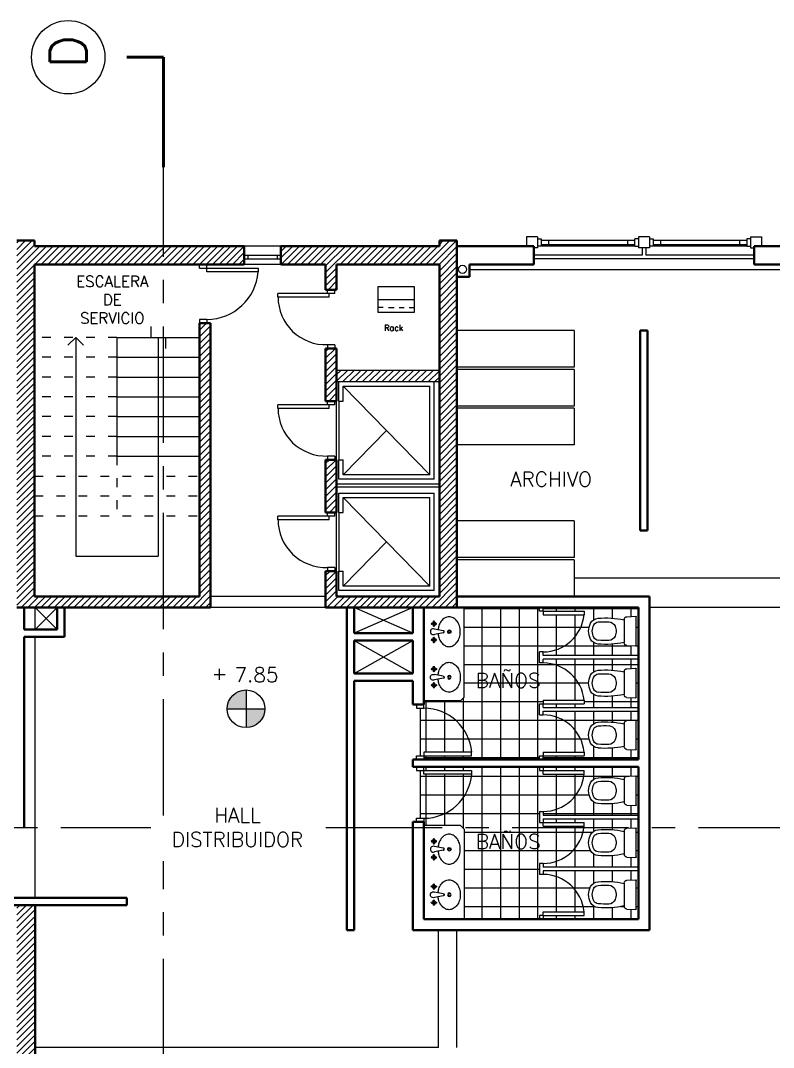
# Model space of a CAD drawing. Extents: x 952 to 1351, y -109 to 188.
# Drawn here: x 1162.98 to 1173.25, y 118.15 to 132.15 of the extents above; entities that cross this region are included whole.
import ezdxf

# ---------------------------------------------------------------- set-up
doc = ezdxf.new("R2010")
doc.units = 0
doc.header["$LTSCALE"] = 0.5
doc.linetypes.add('ACAD_ISO03W100', pattern=[30, 12, -18])
doc.linetypes.add('CENTER', pattern=[50.8, 31.75, -6.35, 6.35, -6.35])
doc.layers.add('Cableado', color=100, linetype='CONTINUOUS')
for name, color, linetype, lineweight in [('Carpintería', 55, 'CONTINUOUS', 20), ('Detalles .05', 243, 'CONTINUOUS', 5), ('Detalles 01', 8, 'CONTINUOUS', 9), ('Equipamiento fijo', 31, 'CONTINUOUS', 13), ('Equipamiento movil', 33, 'CONTINUOUS', 9), ('Muros corte', 7, 'CONTINUOUS', 40), ('Muros vista', 253, 'CONTINUOUS', 25), ('Pisos', 252, 'CONTINUOUS', 18), ('Proyección', 4, 'ACAD_ISO03W100', 18), ('Punta 01', 6, 'CONTINUOUS', 9), ('Punta 015', 64, 'CONTINUOUS', 13), ('Punta 02', 11, 'CONTINUOUS', 20), ('Punta 05', 52, 'CONTINUOUS', 50), ('Tratamiento pisos', 251, 'CONTINUOUS', 9), ('Vidrios', 147, 'CONTINUOUS', 13)]:
    doc.layers.add(name, color=color, linetype=linetype, lineweight=lineweight)
doc.styles.add('Texto 1.5 mm', font='simplex.shx', dxfattribs={"height": 0.15})
doc.styles.add('Texto 2 mm', font='simplex.shx', dxfattribs={"height": 0.2})
doc.styles.add('Texto 5 mm', font='simplex.shx', dxfattribs={"height": 0.5})
pattern_1 = [(0, (58.7865, 0.94109), (0, 0.254), []), (90, (58.7865, 0.94109), (-0.254, 2e-17), [])]
pattern_2 = [(45, (127.78651, 0.94109), (-0.0449012806, 0.0449012806), [])]
pattern_3 = [(45, (-2.01349, 0.94109), (-0.0449012806, 0.0449012806), [])]

# ---------------------------------------------------------------- blocks, each defined once
blk = doc.blocks.new('Lavamanos')
at = {"layer": 'Equipamiento movil'}
for p, q in [((-0.114, -0.154), (-0.118, -0.133)), ((-0.105, -0.154), (-0.101, -0.133)), ((-0.015, -0.037), (-0.038, -0.156)), ((0.013, -0.037), (0.036, -0.156)), ((0.106, -0.154), (0.102, -0.133)), ((0.115, -0.154), (0.119, -0.133)), ((-0.118, -0.158), (-0.138, -0.154)), ((-0.118, -0.167), (-0.138, -0.171)), ((-0.114, -0.171), (-0.118, -0.192)), ((-0.105, -0.171), (-0.101, -0.192)), ((-0.101, -0.158), (-0.08, -0.154)), ((-0.101, -0.167), (-0.08, -0.171)), ((0.102, -0.158), (0.081, -0.154)), ((0.102, -0.167), (0.081, -0.171)), ((0.106, -0.171), (0.102, -0.192)), ((0.115, -0.171), (0.119, -0.192)), ((0.119, -0.158), (0.14, -0.154)), ((0.119, -0.167), (0.14, -0.171))]:
    blk.add_line(p, q, dxfattribs=at)
for centre, radius in [((-0.001, 0.048), 0.0249), ((-0.001, 0.048), 0.014), ((-0.109, -0.162), 0.00541), ((0.11, -0.162), 0.00541)]:
    blk.add_circle(centre, radius, dxfattribs=at)
for centre, radius, start, end in [((-0.047, 0.021), 0.164, 126.7285, 150.9639), ((-0.019, -0.016), 0.211, 107.1746, 126.7285), ((-0.001, -0.075), 0.272, 90, 107.1746), ((-0.001, -0.075), 0.272, 72.8254, 90), ((0.017, -0.016), 0.211, 53.2715, 72.8254), ((0.045, 0.021), 0.164, 29.0361, 53.2715), ((-0.09, 0.045), 0.115, 150.9639, 180), ((-0.09, 0.045), 0.115, 180, 209.0361), ((0.088, 0.045), 0.115, 0, 29.0361), ((0.088, 0.045), 0.115, 330.9639, 360), ((-0.047, 0.069), 0.164, 209.0361, 233.2715), ((-0.019, 0.106), 0.211, 233.2715, 252.8254), ((-0.109, -0.136), 0.00882, 15.2781, 164.7219), ((-0.001, 0.165), 0.272, 252.8254, 264.2829), ((-0.001, -0.035), 0.014, 352.3829, 187.2442), ((-0.001, 0.165), 0.272, 275.7171, 287.1746), ((0.017, 0.106), 0.211, 287.1746, 306.7285), ((0.111, -0.136), 0.00882, 15.2781, 164.7219), ((0.045, 0.069), 0.164, 306.7285, 330.9639), ((-0.136, -0.163), 0.00882, 105.2781, 254.7219), ((-0.109, -0.162), 0.0226, 108.6122, 162.265), ((-0.109, -0.162), 0.0226, 198.6122, 252.265), ((-0.109, -0.162), 0.00976, 119.0054, 153.1041), ((-0.109, -0.162), 0.00976, 209.0054, 243.1041), ((-0.109, -0.189), 0.00882, 195.2781, 344.7219), ((-0.117, -0.163), 0.00254, 349.6493, 12.8593), ((-0.109, -0.155), 0.00254, 259.6493, 282.8593), ((-0.109, -0.17), 0.00254, 79.6493, 102.8593), ((-0.109, -0.162), 0.00976, 29.0054, 63.1041), ((-0.109, -0.162), 0.00976, 299.0054, 333.1041), ((-0.101, -0.162), 0.00254, 169.6493, 192.8593), ((-0.109, -0.162), 0.0226, 18.6122, 72.265), ((-0.109, -0.162), 0.0226, 288.6122, 342.265), ((-0.083, -0.162), 0.00882, 285.2781, 74.7219), ((-0.001, -0.171), 0.0398, 158.1761, 21.8239), ((0.084, -0.162), 0.00882, 105.2781, 254.7219), ((0.11, -0.162), 0.0226, 107.735, 161.3878), ((0.11, -0.162), 0.0226, 197.735, 251.3878), ((0.11, -0.162), 0.00976, 116.8959, 150.9946), ((0.11, -0.162), 0.00976, 206.8959, 240.9946), ((0.11, -0.189), 0.00882, 195.2781, 344.7219), ((0.103, -0.162), 0.00254, 347.1407, 10.3507), ((0.111, -0.155), 0.00254, 257.1407, 280.3507), ((0.11, -0.17), 0.00254, 77.1407, 100.3507), ((0.11, -0.162), 0.00976, 26.8959, 60.9946), ((0.11, -0.162), 0.00976, 296.8959, 330.9946), ((0.118, -0.163), 0.00254, 167.1407, 190.3507), ((0.11, -0.162), 0.0226, 287.735, 341.3878), ((0.11, -0.162), 0.0226, 17.735, 71.3878), ((0.137, -0.163), 0.00882, 285.2781, 74.7219)]:
    blk.add_arc(centre, radius, start, end, dxfattribs=at)
blk = doc.blocks.new('inodoro')
at = {"layer": 'Equipamiento fijo'}
for p, q in [((-0.157, 0.165), (0.157, 0.165)), ((-0.197, 0.127), (-0.202, 0.008)), ((0.194, 0), (-0.194, 0)), ((0.197, 0.127), (0.202, 0.008))]:
    blk.add_line(p, q, dxfattribs=at)
for centre, radius, start, end in [((-0.051, 0.512), 0.125, 117.5857, 175.5072), ((-0.051, 0.512), 0.075, 117.5857, 175.5072), ((0, 0.415), 0.235, 90, 117.5857), ((0, 0.415), 0.185, 90, 117.5857), ((0, 0.415), 0.235, 62.4143, 90), ((0, 0.415), 0.185, 62.4143, 90), ((0.051, 0.512), 0.075, 4.4928, 62.4143), ((0.051, 0.512), 0.125, 4.4928, 62.4143), ((1.09, 0.422), 1.27, 175.4777, 191.6858), ((1.095, 0.422), 1.224, 175.5072, 182.1425), ((-1.095, 0.422), 1.224, 357.8575, 4.4928), ((-1.024, 0.418), 1.205, 347.8749, 4.9616), ((-0.028, 0.381), 0.101, 182.7072, 247.2321), ((-0.014, 0.396), 0.12, 243.7978, 262.0389), ((0.014, 0.396), 0.12, 277.9611, 296.2022), ((0.028, 0.381), 0.101, 292.7679, 357.2928), ((-0.157, 0.125), 0.04, 90, 177.3974), ((0, 0.483), 0.208, 261.594, 278.406), ((0.157, 0.125), 0.04, 2.6026, 90), ((-0.194, 0.008), 0.00803, 177.6578, 269.7397), ((0.195, 0.007), 0.00742, 265.6488, 0.2402), ((0.194, 0.008), 0.008, 355.889, 2.6026)]:
    blk.add_arc(centre, radius, start, end, dxfattribs=at)

msp = doc.modelspace()

# ---------------------------------------------------------------- hatches: boundary and pattern name
at = {"layer": 'Detalles 01'}
h = msp.add_hatch(dxfattribs=at)
h.set_pattern_fill('ANSI31,_O', color=256, scale=0.02)
h.set_pattern_definition(pattern_3)
h.paths.add_polyline_path([(1166.032, 129.071), (1164.932, 129.071), (1164.932, 128.821), (1166.032, 128.821)])
h.paths.add_polyline_path([(1164.932, 129.071), (1163.172, 129.071), (1163.172, 129.146), (1162.932, 129.146), (1162.932, 124.146), (1164.932, 124.146), (1164.932, 124.296), (1163.172, 124.296), (1163.172, 128.821), (1164.932, 128.821)])
h.paths.add_polyline_path([(1165.572, 128.021), (1165.422, 128.021), (1165.422, 124.296), (1164.932, 124.296), (1164.932, 124.146), (1165.572, 124.146)])
h = msp.add_hatch(dxfattribs=at)
h.set_pattern_fill('ANSI31', color=256, scale=0.02, style=0)
h.set_pattern_definition(pattern_2)
h.paths.add_polyline_path([(1168.932, 129.146), (1168.692, 129.146), (1168.692, 129.071), (1166.532, 129.071), (1166.532, 128.821), (1167.142, 128.821), (1167.142, 128.477), (1167.292, 128.477), (1167.292, 128.821), (1168.692, 128.821), (1168.692, 124.296), (1167.292, 124.296), (1167.292, 124.64), (1167.142, 124.64), (1167.142, 124.146), (1168.932, 124.146)])
h.paths.add_polyline_path([(1167.292, 127.677), (1167.142, 127.677), (1167.142, 126.959), (1167.292, 126.959)], flags=17)
h = msp.add_hatch(dxfattribs=at)
h.set_pattern_fill('ANSI31', color=256, scale=0.02, style=0)
h.set_pattern_definition([(45, (121.10172, 2.95216), (-0.0449012806, 0.0449012806), [])])
h.paths.add_polyline_path([(1167.292, 127.382), (1167.292, 127.223), (1168.692, 127.223), (1168.692, 127.382)])
h = msp.add_hatch(dxfattribs=at)
h.set_pattern_fill('ANSI31', color=256, scale=0.02, style=0)
h.set_pattern_definition(pattern_2)
h.paths.add_polyline_path([(1167.292, 126.159), (1167.142, 126.159), (1167.142, 125.44), (1167.292, 125.44)])
h = msp.add_hatch(dxfattribs=at)
h.set_pattern_fill('ANSI31,_O', color=256, scale=0.02)
h.set_pattern_definition(pattern_3)
h.paths.add_polyline_path([(1164.432, 115.121), (1163.182, 115.121), (1163.182, 120.088), (1162.932, 120.088), (1162.932, 113.471), (1161.882, 113.471), (1161.882, 113.221), (1162.932, 113.221), (1162.932, 113.146), (1163.182, 113.146), (1163.182, 114.871), (1164.432, 114.871)])
at = {"layer": 'Tratamiento pisos'}
h = msp.add_hatch(dxfattribs=at)
h.set_pattern_fill('NET,_O', color=256, scale=0.08)
h.set_pattern_definition(pattern_1)
h.paths.add_polyline_path([(1170.107, 123.388), (1170.057, 123.388), (1170.057, 123.538), (1170.107, 123.538, 0.385126), (1170.665, 124.046), (1170.107, 124.046), (1170.107, 124.096), (1170.057, 124.096), (1170.057, 124.146), (1169.032, 124.146), (1169.032, 122.921), (1168.982, 122.871), (1168.482, 122.871), (1168.482, 122.821), (1168.482, 122.771, -0.389604), (1169.132, 122.171), (1169.132, 122.121), (1168.482, 122.121), (1168.482, 122.071), (1170.057, 122.071), (1170.057, 122.121), (1170.107, 122.121), (1170.107, 122.171), (1170.665, 122.171, 0.385126), (1170.107, 122.68), (1170.057, 122.68), (1170.057, 122.83), (1170.107, 122.83), (1170.107, 122.88), (1170.665, 122.88, 0.385295)])
h.paths.add_polyline_path([(1168.482, 122.771), (1168.432, 122.771), (1168.432, 122.121), (1168.482, 122.121), (1168.482, 122.171), (1169.132, 122.171, 0.389604)])
h.paths.add_polyline_path([(1169.132, 121.871), (1168.482, 121.871), (1168.482, 121.921), (1168.432, 121.921), (1168.432, 121.271), (1168.482, 121.271, 0.389604)])
h.paths.add_polyline_path([(1170.665, 121.871), (1170.107, 121.871), (1170.107, 121.921), (1170.057, 121.921), (1170.057, 121.971), (1168.482, 121.971), (1168.482, 121.921), (1169.132, 121.921), (1169.132, 121.871, -0.389604), (1168.482, 121.271), (1168.482, 121.221), (1168.482, 121.171), (1168.982, 121.171), (1169.007, 121.146), (1170.664, 121.146, 0.00745), (1170.665, 121.163), (1170.107, 121.163), (1170.107, 121.213), (1170.057, 121.213), (1170.057, 121.363), (1170.107, 121.363, 0.385126)])
h.paths.add_polyline_path([(1170.664, 121.146), (1169.007, 121.146), (1169.032, 121.121), (1169.032, 119.896), (1170.057, 119.896), (1170.057, 119.946), (1170.107, 119.946), (1170.107, 119.996), (1170.665, 119.996, 0.385126), (1170.107, 120.505), (1170.057, 120.505), (1170.057, 120.655), (1170.107, 120.655, 0.376763)])
h = msp.add_hatch(dxfattribs=at)
h.set_pattern_fill('NET,_O', color=256, scale=0.08)
h.set_pattern_definition(pattern_1)
h.paths.add_polyline_path([(1171.407, 124.146), (1170.107, 124.146), (1170.107, 124.096), (1170.665, 124.096), (1170.665, 124.046, -0.385126), (1170.107, 123.538), (1170.107, 123.488), (1171.407, 123.488)])
h.paths.add_polyline_path([(1170.754, 123.713, -0.12095), (1170.727, 123.822, -0.12095), (1170.754, 123.931, -0.258252), (1170.855, 123.998, -0.070839), (1171.212, 123.975), (1171.212, 123.979, -0.400971), (1171.25, 124.019), (1171.369, 124.024, -0.430271), (1171.377, 124.016), (1171.377, 123.628, -0.437884), (1171.37, 123.62, -0.029302), (1171.369, 123.62), (1171.25, 123.625, -0.400971), (1171.212, 123.665), (1171.212, 123.668, -0.074693), (1170.855, 123.646, -0.258252)], flags=16)
h.paths.add_polyline_path([(1170.798, 123.736, -0.12095), (1170.777, 123.822, -0.12095), (1170.798, 123.908, -0.258252), (1170.859, 123.948, -0.028516), (1170.998, 123.951, -0.295056), (1171.089, 123.889, -0.07976), (1171.1, 123.852, -0.073488), (1171.1, 123.791, -0.07976), (1171.089, 123.755, -0.295056), (1170.998, 123.693, -0.028516), (1170.859, 123.696, -0.258252)], flags=0)
h = msp.add_hatch(dxfattribs=at)
h.set_pattern_fill('NET,_O', color=256, scale=0.08)
h.set_pattern_definition(pattern_1)
h.paths.add_polyline_path([(1171.407, 123.438), (1170.107, 123.438), (1170.107, 123.388, -0.385126), (1170.665, 122.88), (1170.665, 122.83), (1170.107, 122.83), (1170.107, 122.78), (1171.407, 122.78)])
h.paths.add_polyline_path([(1170.754, 123.222, -0.258252), (1170.855, 123.289, -0.070839), (1171.212, 123.267), (1171.212, 123.27, -0.400971), (1171.25, 123.31), (1171.369, 123.316, -0.430271), (1171.377, 123.308), (1171.377, 122.919, -0.437884), (1171.37, 122.911, -0.029302), (1171.369, 122.911), (1171.25, 122.917, -0.400971), (1171.212, 122.957), (1171.212, 122.96, -0.074693), (1170.855, 122.938, -0.258252), (1170.754, 123.004, -0.12095), (1170.727, 123.113, -0.12095)], flags=16)
h.paths.add_polyline_path([(1170.798, 123.199, -0.258252), (1170.859, 123.239, -0.028516), (1170.998, 123.242, -0.295056), (1171.089, 123.18, -0.07976), (1171.1, 123.144, -0.073488), (1171.1, 123.083, -0.07976), (1171.089, 123.047, -0.295056), (1170.998, 122.985, -0.028516), (1170.859, 122.988, -0.258252), (1170.798, 123.028, -0.12095), (1170.777, 123.113, -0.12095)], flags=0)
h = msp.add_hatch(dxfattribs=at)
h.set_pattern_fill('NET,_O', color=256, scale=0.08)
h.set_pattern_definition(pattern_1)
h.paths.add_polyline_path([(1171.407, 122.73), (1170.107, 122.73), (1170.107, 122.68, -0.385126), (1170.665, 122.171), (1170.665, 122.121), (1170.107, 122.121), (1170.107, 122.071), (1171.407, 122.071)])
h.paths.add_polyline_path([(1170.855, 122.581, -0.070839), (1171.212, 122.558), (1171.212, 122.562, -0.400971), (1171.25, 122.602), (1171.369, 122.607, -0.430271), (1171.377, 122.599), (1171.377, 122.211, -0.437884), (1171.37, 122.203, -0.029302), (1171.369, 122.203), (1171.25, 122.208, -0.400971), (1171.212, 122.248), (1171.212, 122.252, -0.074693), (1170.855, 122.229, -0.258252), (1170.754, 122.296, -0.12095), (1170.727, 122.405, -0.12095), (1170.754, 122.514, -0.258252)], flags=16)
h.paths.add_polyline_path([(1170.859, 122.531, -0.028516), (1170.998, 122.534, -0.295056), (1171.089, 122.472, -0.07976), (1171.1, 122.435, -0.073488), (1171.1, 122.375, -0.07976), (1171.089, 122.338, -0.295056), (1170.998, 122.276, -0.028516), (1170.859, 122.279, -0.258252), (1170.798, 122.319, -0.12095), (1170.777, 122.405, -0.12095), (1170.798, 122.491, -0.258252)], flags=0)
h = msp.add_hatch(dxfattribs=at)
h.set_pattern_fill('NET,_O', color=256, scale=0.08)
h.set_pattern_definition(pattern_1)
h.paths.add_polyline_path([(1171.407, 121.971), (1170.107, 121.971), (1170.107, 121.921), (1170.665, 121.921), (1170.665, 121.871, -0.385126), (1170.107, 121.363), (1170.107, 121.313), (1171.407, 121.313)])
h.paths.add_polyline_path([(1170.855, 121.823, -0.070839), (1171.212, 121.8), (1171.212, 121.804, -0.400971), (1171.25, 121.844), (1171.369, 121.849, -0.430271), (1171.377, 121.841), (1171.377, 121.453, -0.437884), (1171.37, 121.445, -0.029302), (1171.369, 121.445), (1171.25, 121.45, -0.400971), (1171.212, 121.49), (1171.212, 121.493, -0.074693), (1170.855, 121.471, -0.258252), (1170.754, 121.538, -0.12095), (1170.727, 121.647, -0.12095), (1170.754, 121.756, -0.258252)], flags=16)
h.paths.add_polyline_path([(1170.859, 121.773, -0.028516), (1170.998, 121.776, -0.295056), (1171.089, 121.714, -0.07976), (1171.1, 121.677, -0.073488), (1171.1, 121.616, -0.07976), (1171.089, 121.58, -0.295056), (1170.998, 121.518, -0.028516), (1170.859, 121.521, -0.258252), (1170.798, 121.561, -0.12095), (1170.777, 121.647, -0.12095), (1170.798, 121.733, -0.258252)], flags=0)
h = msp.add_hatch(dxfattribs=at)
h.set_pattern_fill('NET,_O', color=256, scale=0.08)
h.set_pattern_definition(pattern_1)
h.paths.add_polyline_path([(1171.407, 121.146), (1170.664, 121.146, -0.376596), (1170.107, 120.655), (1170.107, 120.605), (1171.407, 120.605)])
h.paths.add_polyline_path([(1170.754, 120.829, -0.12095), (1170.727, 120.938, -0.12095), (1170.754, 121.047, -0.258252), (1170.855, 121.114, -0.070839), (1171.212, 121.092), (1171.212, 121.095, -0.400971), (1171.25, 121.135), (1171.369, 121.141, -0.430271), (1171.377, 121.133), (1171.377, 120.744, -0.437884), (1171.37, 120.736, -0.029302), (1171.369, 120.736), (1171.25, 120.742, -0.400971), (1171.212, 120.782), (1171.212, 120.785, -0.074693), (1170.855, 120.763, -0.258252)], flags=16)
h.paths.add_polyline_path([(1170.798, 120.853, -0.12095), (1170.777, 120.938, -0.12095), (1170.798, 121.024, -0.258252), (1170.859, 121.064, -0.028516), (1170.998, 121.067, -0.295056), (1171.089, 121.005, -0.07976), (1171.1, 120.969, -0.073488), (1171.1, 120.908, -0.07976), (1171.089, 120.872, -0.295056), (1170.998, 120.81, -0.028516), (1170.859, 120.813, -0.258252)], flags=0)
h.paths.add_polyline_path([(1171.407, 121.263), (1170.107, 121.263), (1170.107, 121.213), (1170.665, 121.213), (1170.665, 121.163, -0.00745), (1170.664, 121.146), (1171.407, 121.146)])
h = msp.add_hatch(dxfattribs=at)
h.set_pattern_fill('NET,_O', color=256, scale=0.08)
h.set_pattern_definition(pattern_1)
h.paths.add_polyline_path([(1171.407, 120.555), (1170.107, 120.555), (1170.107, 120.505, -0.385126), (1170.665, 119.996), (1170.665, 119.946), (1170.107, 119.946), (1170.107, 119.896), (1171.407, 119.896)])
h.paths.add_polyline_path([(1170.855, 120.406, -0.070839), (1171.212, 120.383), (1171.212, 120.387, -0.400971), (1171.25, 120.427), (1171.369, 120.432, -0.430271), (1171.377, 120.424), (1171.377, 120.036, -0.437884), (1171.37, 120.028, -0.029302), (1171.369, 120.028), (1171.25, 120.033, -0.400971), (1171.212, 120.073), (1171.212, 120.077, -0.074693), (1170.855, 120.054, -0.258252), (1170.754, 120.121, -0.12095), (1170.727, 120.23, -0.12095), (1170.754, 120.339, -0.258252)], flags=16)
h.paths.add_polyline_path([(1170.859, 120.356, -0.028516), (1170.998, 120.359, -0.295056), (1171.089, 120.297, -0.07976), (1171.1, 120.26, -0.073488), (1171.1, 120.2, -0.07976), (1171.089, 120.163, -0.295056), (1170.998, 120.101, -0.028516), (1170.859, 120.104, -0.258252), (1170.798, 120.144, -0.12095), (1170.777, 120.23, -0.12095), (1170.798, 120.316, -0.258252)], flags=0)
at = {"layer": 'Vidrios', "linetype": 'Continuous'}
h = msp.add_hatch(color=256, dxfattribs=at)
h.paths.add_polyline_path([(1166.056, 123.02, 0.414214), (1165.8, 122.763), (1166.056, 122.763)])
h.paths.add_polyline_path([(1166.313, 122.763), (1166.056, 122.763), (1166.056, 122.507, 0.414214)])

# ---------------------------------------------------------------- linework, layer by layer
at = {"layer": 'Cableado'}
for p, q in [((1167.859, 128.342), (1168.348, 128.342)), ((1167.928, 128.234), (1167.859, 128.234)), ((1167.997, 128.234), (1168.075, 128.234)), ((1168.143, 128.234), (1168.214, 128.234)), ((1168.282, 128.234), (1168.348, 128.234))]:
    msp.add_line(p, q, dxfattribs=at)
msp.add_lwpolyline([(1167.859, 128.52), (1168.348, 128.52), (1168.348, 128.164), (1167.859, 128.164)], close=True, dxfattribs=at)
at = {"layer": 'Carpintería'}
for p, q in [((1170.032, 129.196), (1169.882, 129.196)), ((1169.882, 129.196), (1169.882, 129.071)), ((1170.032, 129.196), (1170.032, 129.046)), ((1170.032, 129.171), (1170.082, 129.171)), ((1170.082, 129.171), (1170.082, 129.071)), ((1170.082, 129.151), (1171.357, 129.151)), ((1170.082, 129.091), (1171.357, 129.091)), ((1170.182, 129.151), (1170.182, 129.091)), ((1171.257, 129.151), (1171.257, 129.091)), ((1171.407, 129.171), (1171.357, 129.171)), ((1171.357, 129.071), (1171.357, 129.171)), ((1171.557, 129.196), (1171.407, 129.196)), ((1171.407, 129.196), (1171.407, 129.046)), ((1171.557, 129.196), (1171.557, 129.046)), ((1171.557, 129.171), (1171.607, 129.171)), ((1171.607, 129.171), (1171.607, 129.071)), ((1171.607, 129.151), (1172.882, 129.151)), ((1171.607, 129.091), (1172.882, 129.091)), ((1171.707, 129.151), (1171.707, 129.091)), ((1172.782, 129.151), (1172.782, 129.091)), ((1172.882, 129.171), (1172.882, 129.071)), ((1172.932, 129.171), (1172.882, 129.171)), ((1172.932, 129.196), (1172.932, 129.046)), ((1172.932, 129.196), (1173.082, 129.196)), ((1173.082, 129.196), (1173.082, 129.071)), ((1166.532, 128.941), (1166.032, 128.941)), ((1166.082, 128.941), (1166.082, 128.891)), ((1166.482, 128.941), (1166.482, 128.891)), ((1170.032, 129.046), (1169.982, 129.046)), ((1170.082, 129.071), (1170.032, 129.071)), ((1171.357, 129.071), (1171.407, 129.071)), ((1171.557, 129.046), (1171.407, 129.046)), ((1171.607, 129.071), (1171.557, 129.071)), ((1172.882, 129.071), (1172.932, 129.071)), ((1172.932, 129.046), (1172.982, 129.046)), ((1165.422, 128.771), (1165.422, 128.821)), ((1165.522, 128.771), (1165.522, 128.821)), ((1166.532, 128.891), (1166.032, 128.891)), ((1165.422, 128.771), (1165.522, 128.771)), ((1165.522, 128.771), (1166.222, 128.771)), ((1165.522, 128.721), (1165.522, 128.771)), ((1166.222, 128.721), (1165.522, 128.721)), ((1166.222, 128.771), (1166.222, 128.721)), ((1167.192, 128.427), (1166.492, 128.427)), ((1166.492, 128.377), (1166.492, 128.427)), ((1167.167, 128.427), (1167.167, 128.477)), ((1167.267, 128.427), (1167.167, 128.427)), ((1167.192, 128.377), (1167.192, 128.427)), ((1167.267, 128.427), (1167.267, 128.477)), ((1167.192, 128.377), (1166.492, 128.377)), ((1165.522, 128.071), (1165.422, 128.071)), ((1165.422, 128.071), (1165.422, 128.021)), ((1165.522, 128.071), (1165.522, 128.021)), ((1167.267, 127.727), (1167.167, 127.727)), ((1167.167, 127.727), (1167.167, 127.677)), ((1167.267, 127.727), (1167.267, 127.677)), ((1167.322, 127.223), (1168.622, 127.223)), ((1167.322, 126.959), (1167.322, 127.223)), ((1167.382, 127.163), (1168.562, 127.163)), ((1167.382, 126.959), (1167.382, 127.163)), ((1168.562, 125.955), (1168.562, 127.163)), ((1168.622, 125.895), (1168.622, 127.223)), ((1167.192, 126.909), (1166.492, 126.909)), ((1166.492, 126.859), (1166.492, 126.909)), ((1167.192, 126.859), (1166.492, 126.859)), ((1167.167, 126.909), (1167.167, 126.959)), ((1167.267, 126.909), (1167.167, 126.909)), ((1167.192, 126.859), (1167.192, 126.909)), ((1167.267, 126.909), (1167.267, 126.959)), ((1167.322, 126.959), (1167.382, 126.959)), ((1167.267, 126.209), (1167.167, 126.209)), ((1167.167, 126.209), (1167.167, 126.159)), ((1167.267, 126.209), (1167.267, 126.159)), ((1167.322, 125.895), (1167.322, 126.159)), ((1167.322, 126.159), (1167.382, 126.159)), ((1167.382, 125.955), (1167.382, 126.159)), ((1168.622, 125.895), (1167.322, 125.895)), ((1168.562, 125.955), (1167.382, 125.955)), ((1167.322, 125.705), (1168.622, 125.705)), ((1167.322, 125.44), (1167.322, 125.705)), ((1167.382, 125.645), (1168.562, 125.645)), ((1167.382, 125.44), (1167.382, 125.645)), ((1168.562, 124.436), (1168.562, 125.645)), ((1168.622, 124.376), (1168.622, 125.705)), ((1167.167, 125.39), (1167.167, 125.44)), ((1167.267, 125.39), (1167.267, 125.44)), ((1167.322, 125.44), (1167.382, 125.44)), ((1167.192, 125.39), (1166.492, 125.39)), ((1166.492, 125.34), (1166.492, 125.39)), ((1167.192, 125.34), (1166.492, 125.34)), ((1167.267, 125.39), (1167.167, 125.39)), ((1167.192, 125.34), (1167.192, 125.39)), ((1167.267, 124.69), (1167.167, 124.69)), ((1167.167, 124.69), (1167.167, 124.64)), ((1167.267, 124.69), (1167.267, 124.64)), ((1167.322, 124.376), (1167.322, 124.64)), ((1167.322, 124.64), (1167.382, 124.64)), ((1167.382, 124.436), (1167.382, 124.64)), ((1168.622, 124.376), (1167.322, 124.376)), ((1168.562, 124.436), (1167.382, 124.436)), ((1170.057, 124.096), (1170.057, 124.146)), ((1170.107, 124.096), (1170.057, 124.096)), ((1170.107, 124.096), (1170.107, 124.146)), ((1170.107, 124.096), (1170.665, 124.096)), ((1170.107, 124.096), (1170.107, 124.046)), ((1170.107, 124.046), (1170.665, 124.046)), ((1170.665, 124.096), (1170.665, 124.046)), ((1170.107, 123.538), (1170.057, 123.538)), ((1170.057, 123.388), (1170.057, 123.538)), ((1170.107, 123.488), (1170.107, 123.538)), ((1171.407, 123.488), (1170.107, 123.488)), ((1170.107, 123.388), (1170.057, 123.388)), ((1171.407, 123.438), (1170.107, 123.438)), ((1170.107, 123.388), (1170.107, 123.438)), ((1168.382, 122.821), (1168.382, 122.771)), ((1168.482, 122.771), (1168.482, 122.821)), ((1170.057, 122.83), (1170.107, 122.83)), ((1170.057, 122.68), (1170.057, 122.83)), ((1170.107, 122.88), (1170.665, 122.88)), ((1170.107, 122.88), (1170.107, 122.83)), ((1170.107, 122.78), (1170.107, 122.83)), ((1170.107, 122.83), (1170.665, 122.83)), ((1170.665, 122.88), (1170.665, 122.83)), ((1168.382, 122.771), (1168.482, 122.771)), ((1170.057, 122.68), (1170.107, 122.68)), ((1170.107, 122.78), (1171.407, 122.78)), ((1170.107, 122.73), (1171.407, 122.73)), ((1170.107, 122.68), (1170.107, 122.73)), ((1168.382, 122.121), (1168.482, 122.121)), ((1168.382, 122.071), (1168.382, 122.121)), ((1169.132, 122.171), (1168.482, 122.171)), ((1168.482, 122.171), (1168.482, 122.121)), ((1168.482, 122.121), (1168.482, 122.071)), ((1168.482, 122.121), (1169.132, 122.121)), ((1169.132, 122.121), (1169.132, 122.171)), ((1170.057, 122.071), (1170.057, 122.121)), ((1170.057, 122.121), (1170.107, 122.121)), ((1170.107, 122.171), (1170.665, 122.171)), ((1170.107, 122.171), (1170.107, 122.121)), ((1170.107, 122.071), (1170.107, 122.121)), ((1170.107, 122.121), (1170.665, 122.121)), ((1170.665, 122.171), (1170.665, 122.121)), ((1168.382, 121.971), (1168.382, 121.921)), ((1168.482, 121.921), (1168.482, 121.971)), ((1170.057, 121.971), (1170.057, 121.921)), ((1170.107, 121.971), (1170.107, 121.921)), ((1168.382, 121.921), (1168.482, 121.921)), ((1168.482, 121.921), (1169.132, 121.921)), ((1168.482, 121.871), (1168.482, 121.921)), ((1169.132, 121.871), (1168.482, 121.871)), ((1169.132, 121.921), (1169.132, 121.871)), ((1170.057, 121.921), (1170.107, 121.921)), ((1170.107, 121.921), (1170.665, 121.921)), ((1170.107, 121.871), (1170.107, 121.921)), ((1170.107, 121.871), (1170.665, 121.871)), ((1170.665, 121.871), (1170.665, 121.921)), ((1168.382, 121.271), (1168.482, 121.271)), ((1168.382, 121.221), (1168.382, 121.271)), ((1168.482, 121.271), (1168.482, 121.221)), ((1170.057, 121.363), (1170.107, 121.363)), ((1170.057, 121.363), (1170.057, 121.213)), ((1170.107, 121.363), (1170.107, 121.313)), ((1170.107, 121.313), (1171.407, 121.313)), ((1170.107, 121.263), (1171.407, 121.263)), ((1170.107, 121.263), (1170.107, 121.213)), ((1170.057, 121.213), (1170.107, 121.213)), ((1170.107, 121.213), (1170.665, 121.213)), ((1170.107, 121.163), (1170.107, 121.213)), ((1170.107, 121.163), (1170.665, 121.163)), ((1170.665, 121.163), (1170.665, 121.213)), ((1170.107, 120.655), (1170.057, 120.655)), ((1170.057, 120.655), (1170.057, 120.505)), ((1170.107, 120.655), (1170.107, 120.605)), ((1171.407, 120.605), (1170.107, 120.605)), ((1171.407, 120.555), (1170.107, 120.555)), ((1170.107, 120.555), (1170.107, 120.505)), ((1170.107, 120.505), (1170.057, 120.505)), ((1170.107, 119.996), (1170.665, 119.996)), ((1170.107, 119.946), (1170.107, 119.996)), ((1170.665, 119.946), (1170.665, 119.996)), ((1170.107, 119.946), (1170.057, 119.946)), ((1170.057, 119.946), (1170.057, 119.896)), ((1170.107, 119.946), (1170.107, 119.896)), ((1170.107, 119.946), (1170.665, 119.946))]:
    msp.add_line(p, q, dxfattribs=at)
at = {"layer": 'Detalles .05', "color": 0}
for p, q in [((1167.292, 127.379), (1168.692, 127.379)), ((1167.292, 127.223), (1168.692, 127.223))]:
    msp.add_line(p, q, dxfattribs=at)
at = {"layer": 'Detalles .05'}
for p, q in [((1168.692, 125.825), (1167.292, 125.825)), ((1168.692, 125.785), (1167.292, 125.785))]:
    msp.add_line(p, q, dxfattribs=at)
at = {"layer": 'Detalles 01', "linetype": 'CENTER', "ltscale": 0.1}
for p, q in [((1164.932, 121.307), (1164.932, 130.146)), ((1150.832, 121.146), (1164.759, 121.146)), ((1167.145, 121.146), (1176.885, 121.146)), ((1164.932, 110.146), (1164.932, 120.684))]:
    msp.add_line(p, q, dxfattribs=at)
at = {"layer": 'Detalles 01'}
for p, q in [((1171.457, 128.946), (1169.982, 128.946)), ((1171.357, 129.071), (1170.082, 129.071)), ((1171.457, 129.046), (1171.457, 128.946)), ((1171.507, 129.046), (1171.507, 128.946)), ((1172.982, 128.946), (1171.507, 128.946)), ((1172.882, 129.071), (1171.607, 129.071)), ((1172.982, 128.896), (1169.982, 128.896)), ((1164.76, 127.976), (1164.76, 127.826)), ((1163.629, 127.72), (1163.735, 127.826)), ((1163.735, 127.826), (1163.735, 124.846)), ((1163.841, 127.72), (1163.735, 127.826)), ((1164.86, 127.826), (1164.86, 124.846)), ((1164.96, 127.826), (1164.96, 127.676)), ((1167.382, 127.163), (1168.562, 125.955)), ((1167.322, 126.959), (1167.322, 126.159)), ((1167.972, 126.559), (1167.382, 125.955)), ((1167.382, 125.645), (1168.562, 124.436)), ((1167.322, 125.44), (1167.322, 124.64)), ((1167.972, 125.04), (1167.382, 124.436)), ((1163.735, 124.846), (1164.86, 124.846))]:
    msp.add_line(p, q, dxfattribs=at)
msp.add_circle((1169.008, 128.754), 0.055, dxfattribs=at)
for centre, radius, start, end in [((1165.521, 128.775), 0.703, 270.1171, 355.6407), ((1167.143, 128.377), 0.65, 180, 272.1618), ((1167.143, 126.859), 0.65, 180, 272.1618), ((1167.143, 125.34), 0.65, 180, 272.1618), ((1170.105, 124.101), 0.563, 270.1902, 354.4422), ((1170.105, 122.825), 0.563, 5.5578, 89.8098), ((1168.481, 122.117), 0.654, 4.7184, 89.8628), ((1170.105, 122.117), 0.563, 5.5578, 89.8098), ((1168.481, 121.925), 0.654, 270.1372, 355.2816), ((1170.105, 121.926), 0.563, 270.1902, 354.4422), ((1170.105, 121.217), 0.563, 270.1902, 354.4422), ((1170.105, 119.942), 0.563, 5.5578, 89.8098)]:
    msp.add_arc(centre, radius, start, end, dxfattribs=at)
at = {"layer": 'Equipamiento fijo'}
for p, q in [((1170.532, 127.921), (1168.932, 127.921)), ((1170.532, 127.921), (1170.532, 127.421)), ((1170.532, 127.421), (1168.932, 127.421)), ((1170.532, 127.391), (1168.932, 127.391)), ((1170.532, 127.391), (1170.532, 126.891)), ((1170.532, 126.891), (1168.932, 126.891)), ((1170.532, 126.861), (1168.932, 126.861)), ((1170.532, 126.861), (1170.532, 126.361)), ((1170.532, 126.361), (1168.932, 126.361)), ((1170.532, 125.326), (1168.932, 125.326)), ((1170.532, 125.326), (1170.532, 124.826)), ((1170.532, 124.826), (1168.932, 124.826)), ((1170.532, 124.796), (1168.932, 124.796)), ((1170.532, 124.796), (1170.532, 124.296)), ((1169.032, 122.921), (1169.032, 124.146)), ((1168.982, 122.871), (1169.032, 122.921)), ((1168.982, 122.871), (1168.482, 122.871)), ((1168.982, 121.171), (1168.482, 121.171)), ((1168.982, 121.171), (1169.032, 121.121)), ((1169.032, 121.121), (1169.032, 119.896))]:
    msp.add_line(p, q, dxfattribs=at)
at = {"layer": 'Muros corte'}
for p, q in [((1162.932, 129.146), (1163.172, 129.146)), ((1163.172, 129.146), (1163.172, 129.071)), ((1168.932, 129.146), (1168.692, 129.146)), ((1168.692, 129.071), (1168.692, 129.146)), ((1168.932, 129.146), (1168.932, 124.146)), ((1163.172, 129.071), (1166.032, 129.071)), ((1166.032, 129.071), (1166.032, 128.821)), ((1166.532, 129.071), (1166.532, 128.821)), ((1166.532, 129.071), (1168.692, 129.071)), ((1169.982, 129.071), (1168.932, 129.071)), ((1169.982, 129.071), (1169.982, 128.821)), ((1174.032, 129.071), (1172.982, 129.071)), ((1172.982, 129.071), (1172.982, 128.821)), ((1163.172, 128.821), (1166.032, 128.821)), ((1163.172, 128.821), (1163.172, 124.296)), ((1166.532, 128.821), (1167.142, 128.821)), ((1167.142, 128.477), (1167.142, 128.821)), ((1167.292, 128.821), (1168.692, 128.821)), ((1167.292, 128.477), (1167.292, 128.821)), ((1168.692, 124.296), (1168.692, 128.821)), ((1169.982, 128.821), (1169.102, 128.821)), ((1169.102, 128.651), (1169.102, 128.821)), ((1174.032, 128.821), (1172.982, 128.821)), ((1168.932, 128.651), (1169.102, 128.651)), ((1167.292, 128.477), (1167.142, 128.477)), ((1165.422, 128.021), (1165.422, 124.296)), ((1165.572, 128.021), (1165.422, 128.021)), ((1165.572, 128.021), (1165.572, 124.146)), ((1171.432, 127.921), (1171.432, 125.196)), ((1171.532, 127.921), (1171.432, 127.921)), ((1171.532, 127.921), (1171.532, 125.196)), ((1167.142, 126.959), (1167.142, 127.677)), ((1167.292, 127.677), (1167.142, 127.677)), ((1167.292, 126.959), (1167.292, 127.677)), ((1167.292, 126.959), (1167.142, 126.959)), ((1167.292, 126.159), (1167.142, 126.159)), ((1167.142, 125.44), (1167.142, 126.159)), ((1167.292, 125.44), (1167.292, 126.159)), ((1167.292, 125.44), (1167.142, 125.44)), ((1171.532, 125.196), (1171.432, 125.196)), ((1167.142, 124.146), (1167.142, 124.64)), ((1167.292, 124.64), (1167.142, 124.64)), ((1167.292, 124.296), (1167.292, 124.64)), ((1163.172, 124.296), (1165.422, 124.296)), ((1168.692, 124.296), (1167.292, 124.296)), ((1171.557, 124.296), (1168.932, 124.296)), ((1171.557, 124.296), (1171.557, 119.746)), ((1165.572, 124.146), (1162.932, 124.146)), ((1163.032, 123.846), (1163.032, 124.146)), ((1163.482, 123.846), (1163.482, 124.146)), ((1163.582, 123.746), (1163.582, 124.146)), ((1171.407, 124.146), (1167.142, 124.146)), ((1167.432, 119.746), (1167.432, 124.146)), ((1167.532, 123.796), (1167.532, 124.146)), ((1168.332, 123.796), (1168.332, 124.146)), ((1168.482, 122.821), (1168.482, 124.146)), ((1171.407, 124.146), (1171.407, 122.071)), ((1163.032, 123.846), (1163.482, 123.846)), ((1168.332, 123.796), (1167.532, 123.796)), ((1163.032, 121.146), (1163.032, 123.746)), ((1163.032, 123.746), (1163.582, 123.746)), ((1168.332, 123.696), (1167.532, 123.696)), ((1167.532, 123.246), (1167.532, 123.696)), ((1168.332, 123.246), (1168.332, 123.696)), ((1168.332, 123.246), (1167.532, 123.246)), ((1167.532, 119.746), (1167.532, 123.146)), ((1168.332, 123.146), (1167.532, 123.146)), ((1168.332, 122.821), (1168.332, 123.146)), ((1168.332, 122.821), (1168.482, 122.821)), ((1168.332, 122.071), (1171.407, 122.071)), ((1168.332, 122.071), (1168.332, 121.971)), ((1168.332, 121.971), (1171.407, 121.971)), ((1171.407, 121.971), (1171.407, 119.896)), ((1168.332, 121.221), (1168.482, 121.221)), ((1168.332, 121.221), (1168.332, 119.746)), ((1168.482, 121.221), (1168.482, 119.896)), ((1161.082, 120.188), (1164.432, 120.188)), ((1164.432, 120.188), (1164.432, 120.088)), ((1161.082, 120.088), (1164.432, 120.088)), ((1163.182, 120.088), (1163.182, 115.121)), ((1171.407, 119.896), (1168.482, 119.896)), ((1167.532, 119.746), (1167.432, 119.746)), ((1171.557, 119.746), (1168.332, 119.746))]:
    msp.add_line(p, q, dxfattribs=at)
at = {"layer": 'Muros vista'}
for p, q in [((1166.532, 129.071), (1166.032, 129.071)), ((1166.532, 128.821), (1166.032, 128.821)), ((1163.182, 123.846), (1163.182, 124.146))]:
    msp.add_line(p, q, dxfattribs=at)
at = {"layer": 'Pisos'}
for p, q in [((1164.297, 127.826), (1164.297, 126.206)), ((1164.297, 127.826), (1165.422, 127.826)), ((1164.297, 127.556), (1165.422, 127.556)), ((1164.297, 127.286), (1165.422, 127.286)), ((1164.297, 127.016), (1165.422, 127.016)), ((1167.292, 126.159), (1167.292, 126.959)), ((1164.297, 126.746), (1165.422, 126.746)), ((1164.297, 126.476), (1165.422, 126.476)), ((1164.297, 126.206), (1165.422, 126.206)), ((1167.292, 124.64), (1167.292, 125.44)), ((1163.182, 120.188), (1163.182, 123.746))]:
    msp.add_line(p, q, dxfattribs=at)
at = {"layer": 'Proyección', "ltscale": 0.02}
for p, q in [((1164.297, 127.826), (1163.172, 127.826)), ((1164.297, 127.556), (1163.172, 127.556)), ((1164.297, 127.286), (1163.172, 127.286)), ((1164.297, 127.016), (1163.172, 127.016)), ((1164.297, 126.746), (1163.172, 126.746)), ((1164.297, 126.476), (1163.172, 126.476)), ((1164.297, 126.206), (1163.172, 126.206)), ((1164.297, 126.206), (1164.297, 125.401)), ((1163.172, 125.936), (1165.422, 125.936)), ((1163.172, 125.666), (1165.422, 125.666)), ((1163.172, 125.396), (1165.422, 125.396))]:
    msp.add_line(p, q, dxfattribs=at)
at = {"layer": 'Punta 01'}
for p, q in [((1163.182, 123.846), (1163.482, 124.146)), ((1163.482, 123.846), (1163.182, 124.146)), ((1168.332, 124.146), (1167.532, 123.796)), ((1168.332, 123.796), (1167.532, 124.146)), ((1167.532, 123.246), (1168.332, 123.696)), ((1167.532, 123.696), (1168.332, 123.246))]:
    msp.add_line(p, q, dxfattribs=at)
at = {"layer": 'Punta 01', "linetype": 'Continuous'}
for p, q in [((1165.62, 123.231), (1165.77, 123.231)), ((1165.695, 123.156), (1165.695, 123.306))]:
    msp.add_line(p, q, dxfattribs=at)
at = {"layer": 'Punta 015', "linetype": 'Continuous'}
for p, q in [((1166.056, 123.02), (1166.056, 122.507)), ((1165.8, 122.763), (1166.313, 122.763))]:
    msp.add_line(p, q, dxfattribs=at)
msp.add_circle((1166.056, 122.763), 0.257, dxfattribs=at)
at = {"layer": 'Punta 02'}
msp.add_circle((1163.632, 131.646), 0.5, dxfattribs=at)
at = {"layer": 'Punta 05'}
for p, q in [((1164.932, 131.646), (1164.432, 131.646)), ((1164.932, 130.146), (1164.932, 131.646))]:
    msp.add_line(p, q, dxfattribs=at)
at = {"layer": 'Tratamiento pisos'}
for p, q in [((1174.032, 128.746), (1169.102, 128.746)), ((1174.032, 124.546), (1170.532, 124.546)), ((1167.142, 124.296), (1165.572, 124.296)), ((1167.142, 124.146), (1165.572, 124.146)), ((1174.032, 124.146), (1171.557, 124.146)), ((1168.432, 122.771), (1168.432, 122.121)), ((1168.432, 121.921), (1168.432, 121.271)), ((1168.682, 118.146), (1168.682, 119.746)), ((1168.932, 118.146), (1168.932, 119.746)), ((1168.682, 118.146), (1163.182, 118.146))]:
    msp.add_line(p, q, dxfattribs=at)
at = {"layer": 'Vidrios', "color": 7}
msp.add_line((1162.932, 121.146), (1163.032, 121.146), dxfattribs=at)

# ---------------------------------------------------------------- block references
at = {"layer": 'Detalles .05', "xscale": -1, "rotation": 89.99999999999409}
for p in [(1171.377, 123.822), (1171.377, 123.113), (1171.377, 122.405), (1171.377, 121.647), (1171.377, 120.938), (1171.377, 120.23)]:
    msp.add_blockref('inodoro', p, dxfattribs=at)
at = {"layer": 'Equipamiento movil'}
for p, rotation in [((1168.78, 123.813), 270), ((1168.78, 120.848), 270.0000000000434)]:
    msp.add_blockref('Lavamanos', p, dxfattribs=dict(at, rotation=rotation))
at = {"layer": 'Equipamiento movil', "xscale": -1}
for p, rotation in [((1168.78, 123.194), 269.9999999999565), ((1168.78, 120.229), 270)]:
    msp.add_blockref('Lavamanos', p, dxfattribs=dict(at, rotation=rotation))

# ---------------------------------------------------------------- texts
at = {"layer": 'Punta 01', "color": 6, "insert": (1167.939, 127.997), "char_height": 0.08067, "attachment_point": 1, "style": 'Texto 5 mm'}
msp.add_mtext_dynamic_manual_height_columns('{\\C0;Rack} ', width=11.68093, gutter_width=2.5, heights=[0], dxfattribs=at)
at = {"layer": 'Punta 015', "insert": (1164.233, 128.665), "char_height": 0.15, "width": 1.23789, "attachment_point": 2, "style": 'Texto 1.5 mm'}
msp.add_mtext('ESCALERA DE SERVICIO', dxfattribs=at)
at = {"layer": 'Punta 015', "linetype": 'Continuous', "insert": (1166.199, 123.228), "char_height": 0.2, "attachment_point": 5, "style": 'Texto 2 mm'}
msp.add_mtext('7.85', dxfattribs=at)
at = {"layer": 'Punta 02', "char_height": 0.2, "style": 'Texto 2 mm'}
for s, insert, width, attachment_point in [('ARCHIVO', (1169.658, 125.793), 1.29857, 7), ('BAÑOS', (1169.189, 123.251), 1.0557, 1), ('HALL\\PDISTRIBUIDOR', (1165.939, 121.415), 2.1374, 2), ('BAÑOS', (1169.189, 121.053), 1.0557, 1)]:
    msp.add_mtext(s, dxfattribs=dict(at, insert=insert, width=width, attachment_point=attachment_point))
at = {"layer": 'Punta 05', "insert": (1163.883, 131.497), "char_height": 0.5, "width": 0.3999, "attachment_point": 7, "rotation": 90, "style": 'Texto 5 mm'}
msp.add_mtext('D', dxfattribs=at)

doc.saveas('drawing.dxf')
